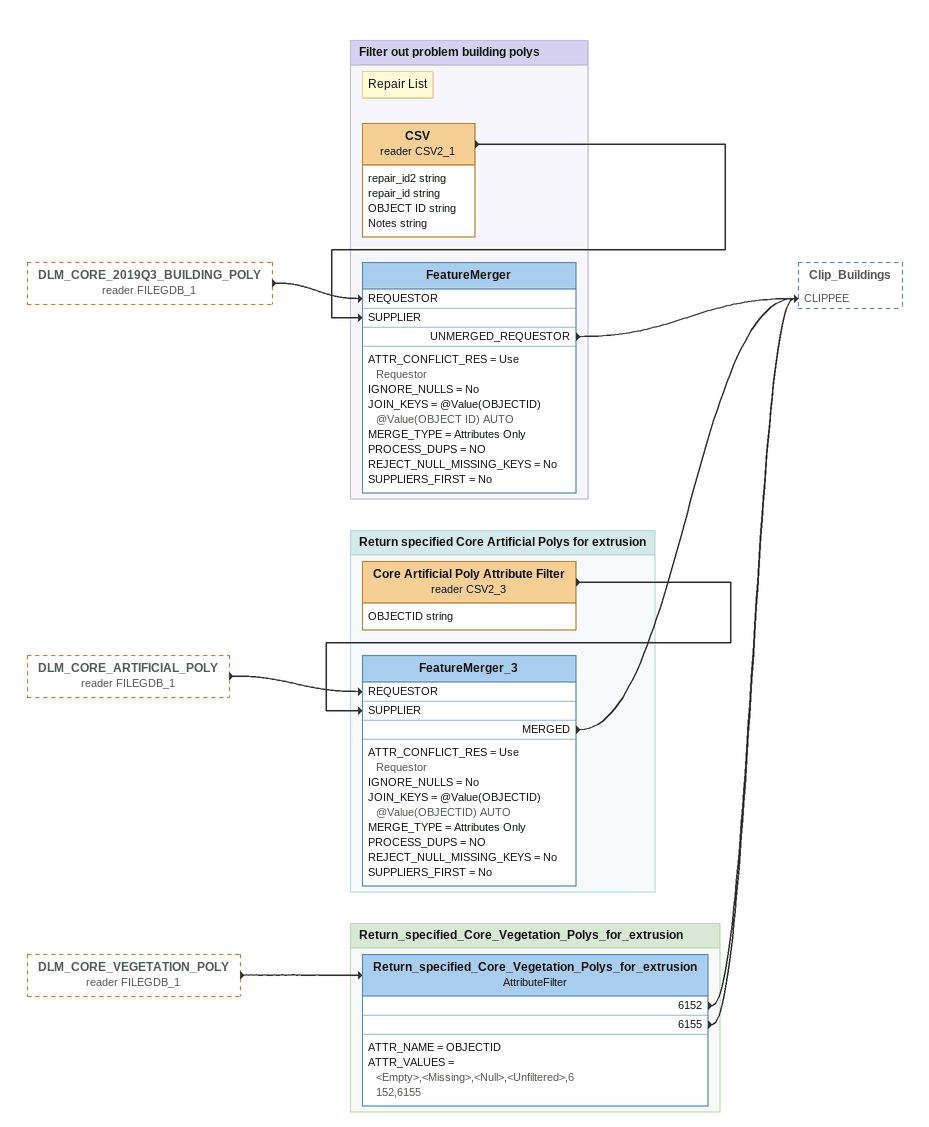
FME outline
DLM_CORE_2019Q3_BUILDING_POLY (reader FILEGDB_1) [outside]
    -> FeatureMerger [REQUESTOR]
DLM_CORE_ARTIFICIAL_POLY (reader FILEGDB_1) [outside]
    -> FeatureMerger_3 [REQUESTOR]
DLM_CORE_VEGETATION_POLY (reader FILEGDB_1) [outside]
    -> Return_specified_Core_Vegetation_Polys_for_extrusion

Bookmark: Return_specified_Core_Vegetation_Polys_for_extrusion
Return_specified_Core_Vegetation_Polys_for_extrusion: AttributeFilter
    ATTR_NAME = OBJECTID
    ATTR_VALUES = <Empty>,<Missing>,<Null>,<Unfiltered>,6152,6155
    6152 -> Clip_Buildings [CLIPPEE]
    6155 -> Clip_Buildings [CLIPPEE]

Bookmark: Filter out problem building polys
Note: Repair List
CSV (reader CSV2_1)
    attributes: repair_id2 string, repair_id string, OBJECT ID string, Notes string
    -> FeatureMerger [SUPPLIER]
FeatureMerger
    ATTR_CONFLICT_RES = Use Requestor
    IGNORE_NULLS = No
    JOIN_KEYS = @Value(OBJECTID) @Value(OBJECT ID) AUTO
    MERGE_TYPE = Attributes Only
    PROCESS_DUPS = NO
    REJECT_NULL_MISSING_KEYS = No
    SUPPLIERS_FIRST = No
    UNMERGED_REQUESTOR -> Clip_Buildings [CLIPPEE]

Bookmark: Return specified Core Artificial Polys for extrusion
Core Artificial Poly Attribute Filter (reader CSV2_3)
    attributes: OBJECTID string
    -> FeatureMerger_3 [SUPPLIER]
FeatureMerger_3
    ATTR_CONFLICT_RES = Use Requestor
    IGNORE_NULLS = No
    JOIN_KEYS = @Value(OBJECTID) @Value(OBJECTID) AUTO
    MERGE_TYPE = Attributes Only
    PROCESS_DUPS = NO
    REJECT_NULL_MISSING_KEYS = No
    SUPPLIERS_FIRST = No
    MERGED -> Clip_Buildings [CLIPPEE]
